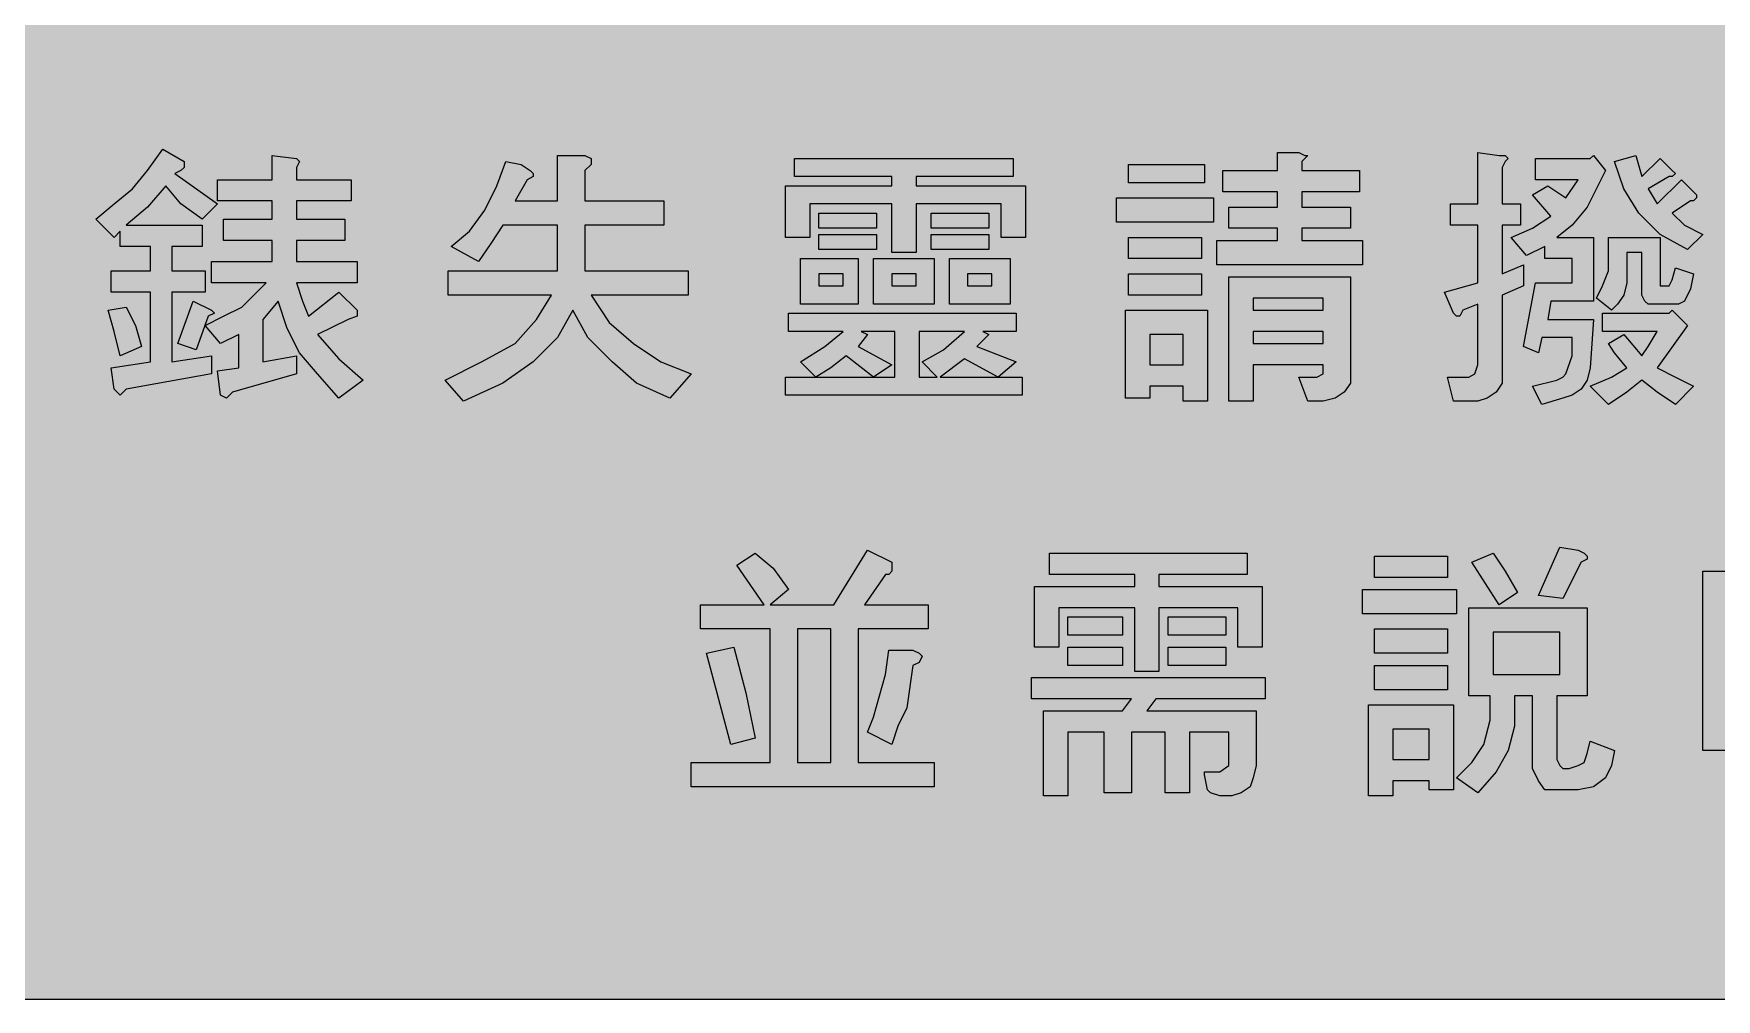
# Model space of a CAD drawing. Header units: metres. Extents: x 10 to 559, y 12 to 260.
# Drawn here: x 169.1 to 268.8, y 11.9 to 69.1 of the extents above; entities that cross this region are included whole.
import ezdxf

# ---------------------------------------------------------------- set-up
doc = ezdxf.new("R2010")
doc.units = ezdxf.units.M
doc.layers.add('FILL_FIREBRICK_C36B00', color=7, linetype='Continuous', true_color=0xc36b00)
doc.layers.add('FILL_WHITE_FFFFFF', color=7, linetype='Continuous', true_color=0xffffff)

msp = doc.modelspace()

# ---------------------------------------------------------------- hatches: boundary and pattern name
at = {"layer": 'FILL_FIREBRICK_C36B00', "true_color": 0xc36b00}
h = msp.add_hatch(color=7, dxfattribs=at)
h.dxf.hatch_style = 1
h.paths.add_polyline_path([(553.87, 259.79), (555.21, 259.38), (556.42, 258.71), (557.46, 257.76), (558.3, 256.72), (558.92, 255.51), (559.31, 254.17), (559.44, 252.72), (559.44, 18.9), (559.4, 17.71), (559.08, 16.38), (558.41, 15.05), (557.46, 13.86), (556.32, 12.94), (555.08, 12.33), (553.76, 11.99), (552.42, 11.88), (17.46, 11.88), (16.12, 11.99), (14.81, 12.33), (13.56, 12.94), (12.42, 13.86), (11.48, 15.03), (10.8, 16.31), (10.4, 17.63), (10.26, 18.9), (10.26, 252.72), (10.4, 254.07), (10.8, 255.42), (11.48, 256.66), (12.42, 257.76), (13.52, 258.71), (14.76, 259.38), (16.11, 259.79), (17.46, 259.92), (552.42, 259.92), (553.87, 259.79)])
at = {"layer": 'FILL_WHITE_FFFFFF', "true_color": 0xffffff}
h = msp.add_hatch(color=7, dxfattribs=at)
h.dxf.hatch_style = 1
h.paths.add_polyline_path([(173.88, 59.04), (174.96, 59.94), (175.86, 61.02), (176.76, 62.28), (178.02, 61.56), (178.02, 61.2), (177.84, 61.02), (177.48, 60.84), (180, 59.04), (179.1, 58.14), (177.84, 59.04), (176.94, 60.12), (175.86, 58.86), (174.6, 57.78), (179.1, 57.78), (179.1, 56.52), (177.3, 56.52), (177.3, 55.08), (179.28, 55.08), (179.28, 53.82), (177.3, 53.82), (177.3, 49.68), (179.64, 50.04), (179.64, 48.96), (174.6, 48.06), (174.42, 47.88), (174.24, 47.7), (173.88, 48.06), (173.7, 49.32), (176.04, 49.68), (176.04, 53.82), (173.7, 53.82), (173.7, 55.08), (176.04, 55.08), (176.04, 56.52), (174.24, 56.52), (174.24, 57.42), (173.88, 57.06), (172.8, 58.14), (173.88, 59.04)])
h = msp.add_hatch(color=7, dxfattribs=at)
h.dxf.hatch_style = 1
h.paths.add_polyline_path([(183.24, 60.48), (183.24, 61.92), (184.68, 61.74), (184.86, 61.56), (184.68, 61.2), (184.68, 60.48), (187.92, 60.48), (187.92, 59.22), (184.68, 59.22), (184.68, 58.14), (187.56, 58.14), (187.56, 56.88), (184.68, 56.88), (184.68, 55.62), (188.28, 55.62), (188.28, 54.36), (184.68, 54.36), (185.04, 53.28), (185.4, 52.38), (187.2, 53.82), (188.28, 52.74), (188.28, 52.38), (187.74, 52.2), (185.94, 51.3), (187.2, 49.86), (188.64, 48.6), (187.2, 47.52), (185.94, 48.96), (184.86, 50.22), (184.14, 51.66), (183.6, 53.28), (182.7, 52.2), (182.7, 49.68), (184.68, 50.04), (184.68, 48.96), (180.9, 47.88), (180.54, 47.52), (180.18, 47.7), (180, 49.14), (181.26, 49.32), (181.26, 51.3), (180.18, 50.76), (179.28, 51.84), (180.36, 52.38), (181.44, 52.92), (182.88, 54.36), (179.64, 54.36), (179.64, 55.62), (183.24, 55.62), (183.24, 56.88), (180.36, 56.88), (180.36, 58.14), (183.24, 58.14), (183.24, 59.22), (180, 59.22), (180, 60.48), (183.24, 60.48)])
h = msp.add_hatch(color=7, dxfattribs=at)
h.dxf.hatch_style = 1
h.paths.add_polyline_path([(198.54, 61.02), (198.72, 60.84), (198.72, 60.66), (198.36, 60.48), (197.64, 59.22), (200.16, 59.22), (200.16, 61.92), (201.78, 61.92), (202.14, 61.74), (202.14, 61.38), (201.78, 61.02), (201.78, 59.22), (206.46, 59.22), (206.46, 57.78), (201.78, 57.78), (201.78, 55.08), (207.9, 55.08), (207.9, 53.64), (202.14, 53.64), (203.22, 52.02), (204.66, 50.76), (206.28, 49.68), (208.08, 48.96), (206.82, 47.52), (204.84, 48.42), (203.4, 49.68), (201.96, 51.12), (201.06, 52.74), (200.16, 51.12), (198.72, 49.68), (196.92, 48.42), (194.58, 47.34), (193.5, 48.6), (195.66, 49.68), (197.64, 50.76), (198.9, 52.2), (199.8, 53.64), (193.68, 53.64), (193.68, 55.08), (200.16, 55.08), (200.16, 57.78), (196.92, 57.78), (196.2, 56.7), (195.48, 55.62), (193.86, 56.52), (194.94, 57.42), (195.84, 58.68), (196.56, 60.12), (197.1, 61.56), (198, 61.38), (198.54, 61.02)])
h = msp.add_hatch(color=7, dxfattribs=at)
h.dxf.hatch_style = 1
h.paths.add_polyline_path([(239.58, 61.02), (242.82, 61.02), (242.82, 62.1), (244.08, 62.1), (244.44, 61.92), (244.62, 61.92), (244.26, 61.56), (244.26, 61.02), (247.68, 61.02), (247.68, 59.76), (244.26, 59.76), (244.26, 58.86), (247.14, 58.86), (247.14, 57.6), (244.26, 57.6), (244.26, 56.88), (247.86, 56.88), (247.86, 55.44), (239.22, 55.44), (239.22, 56.88), (242.82, 56.88), (242.82, 57.6), (239.94, 57.6), (239.94, 58.86), (242.82, 58.86), (242.82, 59.76), (239.58, 59.76), (239.58, 61.02)])
h = msp.add_hatch(color=7, dxfattribs=at)
h.dxf.hatch_style = 1
h.paths.add_polyline_path([(255.96, 61.92), (256.32, 61.92), (256.5, 61.74), (256.32, 61.56), (256.14, 61.2), (256.14, 59.04), (257.22, 59.04), (257.22, 57.78), (256.14, 57.78), (256.14, 54.9), (257.4, 55.44), (257.4, 54.18), (256.14, 53.64), (256.14, 48.42), (255.78, 47.88), (255.24, 47.52), (254.7, 47.34), (253.26, 47.34), (252.9, 48.78), (254.16, 48.78), (254.52, 48.96), (254.7, 49.5), (254.7, 53.1), (253.8, 52.74), (253.62, 52.38), (253.44, 52.38), (253.26, 52.56), (252.72, 53.82), (254.7, 54.36), (254.7, 57.78), (253.08, 57.78), (253.08, 59.04), (254.7, 59.04), (254.7, 62.1), (255.96, 61.92)])
h = msp.add_hatch(color=7, dxfattribs=at)
h.dxf.hatch_style = 1
h.paths.add_polyline_path([(261.36, 61.74), (261.54, 61.92), (262.26, 61.02), (261.18, 58.86), (260.28, 57.78), (259.38, 57.06), (261.54, 57.06), (261.54, 53.28), (259.02, 53.28), (258.84, 52.2), (261.54, 52.2), (261.36, 49.32), (261.18, 48.6), (260.82, 48.06), (260.28, 47.7), (259.74, 47.52), (258.48, 47.16), (257.94, 48.24), (259.38, 48.6), (259.74, 48.78), (259.92, 48.96), (260.28, 50.04), (260.28, 51.12), (258.48, 51.12), (258.3, 50.22), (257.4, 50.58), (258.12, 54.36), (260.28, 54.36), (260.28, 55.8), (258.66, 55.8), (258.66, 56.52), (257.58, 55.98), (256.68, 57.06), (257.94, 57.6), (259.02, 58.32), (257.94, 59.58), (258.84, 60.12), (259.92, 59.4), (260.64, 60.48), (258.12, 60.48), (258.12, 61.74), (261.36, 61.74)])
h = msp.add_hatch(color=7, dxfattribs=at)
h.dxf.hatch_style = 1
h.paths.add_polyline_path([(264.42, 60.66), (265.5, 61.74), (266.22, 61.02), (266.4, 60.84), (266.22, 60.66), (266.04, 60.66), (264.78, 59.94), (265.32, 59.04), (266.76, 60.48), (267.48, 59.76), (267.66, 59.58), (267.66, 59.4), (267.48, 59.22), (267.3, 59.22), (266.22, 58.5), (266.94, 57.78), (268.02, 57.24), (267.12, 56.34), (265.5, 57.24), (264.24, 58.5), (263.34, 59.94), (262.8, 61.56), (264.06, 61.92), (264.42, 60.66)])
h = msp.add_hatch(color=7, dxfattribs=at)
h.dxf.hatch_style = 1
h.paths.add_polyline_path([(227.16, 61.74), (227.16, 60.66), (221.4, 60.66), (221.4, 60.12), (227.88, 60.12), (227.88, 57.06), (226.44, 57.06), (226.44, 59.04), (221.4, 59.04), (221.4, 56.16), (219.96, 56.16), (219.96, 59.04), (215.1, 59.04), (215.1, 57.06), (213.66, 57.06), (213.66, 60.12), (219.96, 60.12), (219.96, 60.66), (214.2, 60.66), (214.2, 61.74), (227.16, 61.74)])
h = msp.add_hatch(color=7, dxfattribs=at)
h.dxf.hatch_style = 1
h.paths.add_polyline_path([(238.5, 61.38), (238.5, 60.3), (234, 60.3), (234, 61.38), (238.5, 61.38)])
h = msp.add_hatch(color=7, dxfattribs=at)
h.dxf.hatch_style = 1
h.paths.add_polyline_path([(239.04, 59.4), (239.04, 57.96), (233.28, 57.96), (233.28, 59.4), (239.04, 59.4)])
h = msp.add_hatch(color=7, dxfattribs=at)
h.dxf.hatch_style = 1
h.paths.add_polyline_path([(219.06, 58.5), (219.06, 57.6), (215.64, 57.6), (215.64, 58.5), (219.06, 58.5)])
h = msp.add_hatch(color=7, dxfattribs=at)
h.dxf.hatch_style = 1
h.paths.add_polyline_path([(225.72, 58.5), (225.72, 57.6), (222.3, 57.6), (222.3, 58.5), (225.72, 58.5)])
h = msp.add_hatch(color=7, dxfattribs=at)
h.dxf.hatch_style = 1
h.paths.add_polyline_path([(219.06, 57.24), (219.06, 56.34), (215.64, 56.34), (215.64, 57.24), (219.06, 57.24)])
h = msp.add_hatch(color=7, dxfattribs=at)
h.dxf.hatch_style = 1
h.paths.add_polyline_path([(225.72, 57.24), (225.72, 56.34), (222.3, 56.34), (222.3, 57.24), (225.72, 57.24)])
h = msp.add_hatch(color=7, dxfattribs=at)
h.dxf.hatch_style = 1
h.paths.add_polyline_path([(238.32, 57.06), (238.32, 55.8), (234, 55.8), (234, 57.06), (238.32, 57.06)])
h = msp.add_hatch(color=7, dxfattribs=at)
h.dxf.hatch_style = 1
h.paths.add_polyline_path([(265.5, 54.54), (265.5, 54.18), (266.04, 54.18), (266.22, 54.54), (266.4, 55.26), (267.48, 54.9), (267.3, 54), (266.94, 53.28), (266.58, 53.1), (264.78, 53.1), (264.6, 53.28), (264.42, 53.64), (264.42, 56.16), (263.52, 56.16), (263.52, 54.36), (263.34, 53.64), (262.98, 53.1), (262.62, 52.74), (261.72, 53.46), (262.08, 54.18), (262.44, 55.08), (262.44, 57.06), (265.5, 57.06), (265.5, 54.54)])
h = msp.add_hatch(color=7, dxfattribs=at)
h.dxf.hatch_style = 1
h.paths.add_polyline_path([(217.98, 53.1), (214.56, 53.1), (214.56, 55.8), (217.98, 55.8), (217.98, 53.1)])
h.paths.add_polyline_path([(217.08, 54.9), (215.64, 54.9), (215.64, 54.18), (217.08, 54.18), (217.08, 54.9)], flags=16)
h = msp.add_hatch(color=7, dxfattribs=at)
h.dxf.hatch_style = 1
h.paths.add_polyline_path([(222.48, 53.1), (218.88, 53.1), (218.88, 55.8), (222.48, 55.8), (222.48, 53.1)])
h.paths.add_polyline_path([(221.4, 54.9), (219.96, 54.9), (219.96, 54.18), (221.4, 54.18), (221.4, 54.9)], flags=16)
h = msp.add_hatch(color=7, dxfattribs=at)
h.dxf.hatch_style = 1
h.paths.add_polyline_path([(226.98, 53.1), (223.38, 53.1), (223.38, 55.8), (226.98, 55.8), (226.98, 53.1)])
h.paths.add_polyline_path([(225.9, 54.9), (224.46, 54.9), (224.46, 54.18), (225.9, 54.18), (225.9, 54.9)], flags=16)
h = msp.add_hatch(color=7, dxfattribs=at)
h.dxf.hatch_style = 1
h.paths.add_polyline_path([(238.32, 54.9), (238.32, 53.64), (234, 53.64), (234, 54.9), (238.32, 54.9)])
h = msp.add_hatch(color=7, dxfattribs=at)
h.dxf.hatch_style = 1
h.paths.add_polyline_path([(247.14, 48.42), (246.78, 47.88), (246.24, 47.52), (245.52, 47.34), (244.62, 47.34), (244.08, 48.78), (245.16, 48.78), (245.52, 48.96), (245.52, 49.5), (241.38, 49.5), (241.38, 47.34), (239.94, 47.34), (239.94, 54.72), (247.14, 54.72), (247.14, 48.42)])
h.paths.add_polyline_path([(241.38, 53.46), (241.38, 52.74), (245.52, 52.74), (245.52, 53.46), (241.38, 53.46)], flags=16)
h.paths.add_polyline_path([(245.52, 51.48), (241.38, 51.48), (241.38, 50.76), (245.52, 50.76), (245.52, 51.48)], flags=16)
h = msp.add_hatch(color=7, dxfattribs=at)
h.dxf.hatch_style = 1
h.paths.add_polyline_path([(175.14, 51.84), (175.5, 50.58), (174.24, 50.04), (173.88, 51.48), (173.52, 52.74), (174.6, 52.92), (175.14, 51.84)])
h = msp.add_hatch(color=7, dxfattribs=at)
h.dxf.hatch_style = 1
h.paths.add_polyline_path([(178.56, 53.28), (179.64, 52.74), (179.82, 52.56), (179.46, 52.38), (178.74, 50.4), (177.66, 50.76), (178.56, 53.28)])
h = msp.add_hatch(color=7, dxfattribs=at)
h.dxf.hatch_style = 1
h.paths.add_polyline_path([(227.7, 47.7), (213.66, 47.7), (213.66, 48.78), (215.46, 48.78), (214.56, 49.68), (216, 50.58), (217.08, 51.48), (213.84, 51.48), (213.84, 52.56), (227.34, 52.56), (227.34, 51.48), (225.36, 51.48), (225.72, 51.3), (225, 50.58), (227.34, 49.68), (226.26, 48.78), (227.7, 48.78), (227.7, 47.7)])
h.paths.add_polyline_path([(218.88, 48.78), (217.26, 50.04), (216.36, 49.32), (215.46, 48.78), (218.88, 48.78)], flags=16)
h.paths.add_polyline_path([(220.14, 48.78), (220.14, 51.48), (218.16, 51.48), (218.52, 51.3), (217.98, 50.58), (219.96, 49.5), (218.88, 48.78), (220.14, 48.78)], flags=16)
h.paths.add_polyline_path([(224.28, 49.86), (222.84, 48.78), (226.26, 48.78), (224.28, 49.86)], flags=16)
h.paths.add_polyline_path([(223.02, 50.4), (224.28, 51.48), (221.58, 51.48), (221.58, 48.78), (222.66, 48.78), (221.76, 49.68), (223.02, 50.4)], flags=16)
h = msp.add_hatch(color=7, dxfattribs=at)
h.dxf.hatch_style = 1
h.paths.add_polyline_path([(238.68, 52.74), (238.68, 47.34), (237.24, 47.34), (237.24, 48.24), (235.26, 48.24), (235.26, 47.52), (233.82, 47.52), (233.82, 52.74), (238.68, 52.74)])
h.paths.add_polyline_path([(237.24, 51.3), (235.26, 51.3), (235.26, 49.5), (237.24, 49.5), (237.24, 51.3)], flags=16)
h = msp.add_hatch(color=7, dxfattribs=at)
h.dxf.hatch_style = 1
h.paths.add_polyline_path([(266.04, 52.56), (266.22, 52.74), (267.12, 51.84), (265.32, 49.32), (266.4, 48.78), (267.48, 48.24), (266.4, 47.16), (265.32, 47.88), (264.42, 48.6), (263.52, 47.88), (262.44, 47.16), (261.36, 48.24), (262.62, 48.78), (263.52, 49.32), (262.8, 50.22), (262.44, 50.76), (263.34, 51.3), (264.42, 50.04), (264.78, 50.58), (265.32, 51.48), (262.08, 51.48), (262.08, 52.56), (266.04, 52.56)])
h = msp.add_hatch(color=7, dxfattribs=at)
h.dxf.hatch_style = 1
h.paths.add_polyline_path([(210.78, 37.62), (211.86, 38.34), (212.94, 37.44), (213.84, 36.18), (212.76, 35.28), (216.54, 35.28), (218.52, 38.52), (219.96, 37.8), (219.96, 37.26), (219.78, 37.08), (219.6, 37.08), (218.34, 35.28), (222.12, 35.28), (222.12, 33.84), (217.98, 33.84), (217.98, 25.92), (222.48, 25.92), (222.48, 24.48), (208.08, 24.48), (208.08, 25.92), (212.76, 25.92), (212.76, 33.84), (208.62, 33.84), (208.62, 35.28), (212.4, 35.28), (210.78, 37.62)])
h.paths.add_polyline_path([(216.36, 33.84), (214.38, 33.84), (214.38, 25.92), (216.36, 25.92), (216.36, 33.84)], flags=16)
h = msp.add_hatch(color=7, dxfattribs=at)
h.dxf.hatch_style = 1
h.paths.add_polyline_path([(241.92, 36.36), (241.92, 32.76), (240.48, 32.76), (240.48, 35.1), (235.8, 35.1), (235.8, 31.32), (234.36, 31.32), (234.36, 35.1), (229.86, 35.1), (229.86, 32.76), (228.42, 32.76), (228.42, 36.36), (234.36, 36.36), (234.36, 37.08), (229.32, 37.08), (229.32, 38.34), (241.02, 38.34), (241.02, 37.08), (235.8, 37.08), (235.8, 36.36), (241.92, 36.36)])
h = msp.add_hatch(color=7, dxfattribs=at)
h.dxf.hatch_style = 1
h.paths.add_polyline_path([(252.9, 38.16), (252.9, 36.9), (248.58, 36.9), (248.58, 38.16), (252.9, 38.16)])
h = msp.add_hatch(color=7, dxfattribs=at)
h.dxf.hatch_style = 1
h.paths.add_polyline_path([(254.34, 37.8), (255.6, 38.34), (256.32, 37.26), (257.04, 36), (255.96, 35.28), (254.34, 37.8)])
h = msp.add_hatch(color=7, dxfattribs=at)
h.dxf.hatch_style = 1
h.paths.add_polyline_path([(259.56, 38.7), (260.64, 38.52), (261, 38.34), (261.18, 38.16), (261.18, 37.98), (260.82, 37.8), (259.74, 35.64), (258.3, 35.82), (259.56, 38.7)])
h = msp.add_hatch(color=7, dxfattribs=at)
h.dxf.hatch_style = 1
h.paths.add_polyline_path([(272.16, 27.72), (272.16, 28.08), (269.46, 28.08), (269.46, 26.64), (268.02, 26.64), (268.02, 37.26), (273.6, 37.26), (273.6, 27.72), (272.16, 27.72)])
h.paths.add_polyline_path([(269.46, 36), (269.46, 33.48), (272.16, 33.48), (272.16, 36), (269.46, 36)], flags=16)
h.paths.add_polyline_path([(272.16, 32.22), (269.46, 32.22), (269.46, 29.52), (272.16, 29.52), (272.16, 32.22)], flags=16)
h = msp.add_hatch(color=7, dxfattribs=at)
h.dxf.hatch_style = 1
h.paths.add_polyline_path([(253.44, 36.18), (253.44, 34.74), (247.86, 34.74), (247.86, 36.18), (253.44, 36.18)])
h = msp.add_hatch(color=7, dxfattribs=at)
h.dxf.hatch_style = 1
h.paths.add_polyline_path([(261.18, 35.1), (261.18, 29.88), (259.38, 29.88), (259.38, 26.1), (259.56, 25.74), (259.74, 25.56), (260.1, 25.56), (260.64, 25.74), (261, 25.92), (261.18, 26.46), (261.36, 27.18), (262.8, 26.64), (262.62, 25.74), (262.26, 25.02), (261.54, 24.48), (260.64, 24.3), (258.66, 24.3), (258.3, 24.84), (257.94, 25.56), (257.94, 29.88), (256.86, 29.88), (256.86, 28.08), (256.5, 26.64), (255.78, 25.38), (254.7, 24.12), (253.44, 25.02), (254.34, 25.92), (255.06, 27), (255.42, 28.44), (255.42, 29.88), (254.16, 29.88), (254.16, 35.1), (261.18, 35.1)])
h.paths.add_polyline_path([(259.56, 33.66), (255.6, 33.66), (255.6, 31.14), (259.56, 31.14), (259.56, 33.66)], flags=16)
h = msp.add_hatch(color=7, dxfattribs=at)
h.dxf.hatch_style = 1
h.paths.add_polyline_path([(233.64, 34.56), (233.64, 33.48), (230.4, 33.48), (230.4, 34.56), (233.64, 34.56)])
h = msp.add_hatch(color=7, dxfattribs=at)
h.dxf.hatch_style = 1
h.paths.add_polyline_path([(239.76, 34.56), (239.76, 33.48), (236.34, 33.48), (236.34, 34.56), (239.76, 34.56)])
h = msp.add_hatch(color=7, dxfattribs=at)
h.dxf.hatch_style = 1
h.paths.add_polyline_path([(252.9, 33.84), (252.9, 32.4), (248.58, 32.4), (248.58, 33.84), (252.9, 33.84)])
h = msp.add_hatch(color=7, dxfattribs=at)
h.dxf.hatch_style = 1
h.paths.add_polyline_path([(211.32, 30.06), (211.86, 27.36), (210.42, 27), (208.98, 32.4), (210.6, 32.76), (211.32, 30.06)])
h = msp.add_hatch(color=7, dxfattribs=at)
h.dxf.hatch_style = 1
h.paths.add_polyline_path([(218.88, 28.62), (219.6, 31.14), (219.78, 32.58), (221.22, 32.58), (221.58, 32.4), (221.76, 32.22), (221.58, 31.86), (221.22, 31.68), (220.86, 29.16), (220.32, 28.08), (219.96, 27), (218.52, 27.72), (218.88, 28.62)])
h = msp.add_hatch(color=7, dxfattribs=at)
h.dxf.hatch_style = 1
h.paths.add_polyline_path([(233.64, 32.76), (233.64, 31.68), (230.4, 31.68), (230.4, 32.76), (233.64, 32.76)])
h = msp.add_hatch(color=7, dxfattribs=at)
h.dxf.hatch_style = 1
h.paths.add_polyline_path([(239.76, 32.76), (239.76, 31.68), (236.34, 31.68), (236.34, 32.76), (239.76, 32.76)])
h = msp.add_hatch(color=7, dxfattribs=at)
h.dxf.hatch_style = 1
h.paths.add_polyline_path([(242.1, 29.7), (235.62, 29.7), (235.08, 28.98), (241.56, 28.98), (241.56, 25.74), (241.38, 25.02), (241.2, 24.48), (240.66, 24.12), (240.12, 23.94), (239.4, 23.94), (238.86, 24.12), (238.68, 24.3), (238.5, 25.2), (238.5, 25.38), (239.4, 25.38), (239.94, 25.74), (239.94, 27.72), (237.6, 27.72), (237.6, 24.12), (236.16, 24.12), (236.16, 27.72), (234.18, 27.72), (234.18, 24.12), (232.56, 24.12), (232.56, 27.72), (230.4, 27.72), (230.4, 23.94), (228.96, 23.94), (228.96, 28.98), (233.64, 28.98), (234.18, 29.7), (228.24, 29.7), (228.24, 30.96), (242.1, 30.96), (242.1, 29.7)])
h = msp.add_hatch(color=7, dxfattribs=at)
h.dxf.hatch_style = 1
h.paths.add_polyline_path([(252.9, 31.68), (252.9, 30.24), (248.58, 30.24), (248.58, 31.68), (252.9, 31.68)])
h = msp.add_hatch(color=7, dxfattribs=at)
h.dxf.hatch_style = 1
h.paths.add_polyline_path([(253.26, 29.34), (253.26, 24.3), (251.82, 24.3), (251.82, 24.84), (249.66, 24.84), (249.66, 23.94), (248.22, 23.94), (248.22, 29.34), (253.26, 29.34)])
h.paths.add_polyline_path([(251.82, 27.9), (249.66, 27.9), (249.66, 26.1), (251.82, 26.1), (251.82, 27.9)], flags=16)

# ---------------------------------------------------------------- linework, layer by layer
at = {"layer": 'FILL_FIREBRICK_C36B00', "lineweight": 0, "true_color": 0xc36b00}
msp.add_lwpolyline([(552.42, 11.88), (17.46, 11.88), (16.12, 11.99), (14.81, 12.33), (13.56, 12.94), (12.42, 13.86), (11.48, 15.03), (10.8, 16.31), (10.4, 17.63), (10.26, 18.9), (10.26, 252.72), (10.4, 254.07), (10.8, 255.42), (11.48, 256.66), (12.42, 257.76), (13.52, 258.71), (14.76, 259.38), (16.11, 259.79), (17.46, 259.92), (552.42, 259.92)], dxfattribs=at)
at = {"layer": 'FILL_WHITE_FFFFFF', "lineweight": 0, "true_color": 0xffffff}
for points in [[(173.88, 59.04), (174.96, 59.94), (175.86, 61.02), (176.76, 62.28), (178.02, 61.56), (178.02, 61.2), (177.84, 61.02), (177.48, 60.84), (180, 59.04), (179.1, 58.14), (177.84, 59.04), (176.94, 60.12), (175.86, 58.86), (174.6, 57.78), (179.1, 57.78), (179.1, 56.52), (177.3, 56.52), (177.3, 55.08), (179.28, 55.08), (179.28, 53.82), (177.3, 53.82), (177.3, 49.68), (179.64, 50.04), (179.64, 48.96), (174.6, 48.06), (174.42, 47.88), (174.24, 47.7), (173.88, 48.06), (173.7, 49.32), (176.04, 49.68), (176.04, 53.82), (173.7, 53.82), (173.7, 55.08), (176.04, 55.08), (176.04, 56.52), (174.24, 56.52), (174.24, 57.42), (173.88, 57.06), (172.8, 58.14)], [(183.24, 60.48), (183.24, 61.92), (184.68, 61.74), (184.86, 61.56), (184.68, 61.2), (184.68, 60.48), (187.92, 60.48), (187.92, 59.22), (184.68, 59.22), (184.68, 58.14), (187.56, 58.14), (187.56, 56.88), (184.68, 56.88), (184.68, 55.62), (188.28, 55.62), (188.28, 54.36), (184.68, 54.36), (185.04, 53.28), (185.4, 52.38), (187.2, 53.82), (188.28, 52.74), (188.28, 52.38), (187.74, 52.2), (185.94, 51.3), (187.2, 49.86), (188.64, 48.6), (187.2, 47.52), (185.94, 48.96), (184.86, 50.22), (184.14, 51.66), (183.6, 53.28), (182.7, 52.2), (182.7, 49.68), (184.68, 50.04), (184.68, 48.96), (180.9, 47.88), (180.54, 47.52), (180.18, 47.7), (180, 49.14), (181.26, 49.32), (181.26, 51.3), (180.18, 50.76), (179.28, 51.84), (180.36, 52.38), (181.44, 52.92), (182.88, 54.36), (179.64, 54.36), (179.64, 55.62), (183.24, 55.62), (183.24, 56.88), (180.36, 56.88), (180.36, 58.14), (183.24, 58.14), (183.24, 59.22), (180, 59.22), (180, 60.48)], [(198.54, 61.02), (198.72, 60.84), (198.72, 60.66), (198.36, 60.48), (197.64, 59.22), (200.16, 59.22), (200.16, 61.92), (201.78, 61.92), (202.14, 61.74), (202.14, 61.38), (201.78, 61.02), (201.78, 59.22), (206.46, 59.22), (206.46, 57.78), (201.78, 57.78), (201.78, 55.08), (207.9, 55.08), (207.9, 53.64), (202.14, 53.64), (203.22, 52.02), (204.66, 50.76), (206.28, 49.68), (208.08, 48.96), (206.82, 47.52), (204.84, 48.42), (203.4, 49.68), (201.96, 51.12), (201.06, 52.74), (200.16, 51.12), (198.72, 49.68), (196.92, 48.42), (194.58, 47.34), (193.5, 48.6), (195.66, 49.68), (197.64, 50.76), (198.9, 52.2), (199.8, 53.64), (193.68, 53.64), (193.68, 55.08), (200.16, 55.08), (200.16, 57.78), (196.92, 57.78), (196.2, 56.7), (195.48, 55.62), (193.86, 56.52), (194.94, 57.42), (195.84, 58.68), (196.56, 60.12), (197.1, 61.56), (198, 61.38)], [(239.58, 61.02), (242.82, 61.02), (242.82, 62.1), (244.08, 62.1), (244.44, 61.92), (244.62, 61.92), (244.26, 61.56), (244.26, 61.02), (247.68, 61.02), (247.68, 59.76), (244.26, 59.76), (244.26, 58.86), (247.14, 58.86), (247.14, 57.6), (244.26, 57.6), (244.26, 56.88), (247.86, 56.88), (247.86, 55.44), (239.22, 55.44), (239.22, 56.88), (242.82, 56.88), (242.82, 57.6), (239.94, 57.6), (239.94, 58.86), (242.82, 58.86), (242.82, 59.76), (239.58, 59.76)], [(255.96, 61.92), (256.32, 61.92), (256.5, 61.74), (256.32, 61.56), (256.14, 61.2), (256.14, 59.04), (257.22, 59.04), (257.22, 57.78), (256.14, 57.78), (256.14, 54.9), (257.4, 55.44), (257.4, 54.18), (256.14, 53.64), (256.14, 48.42), (255.78, 47.88), (255.24, 47.52), (254.7, 47.34), (253.26, 47.34), (252.9, 48.78), (254.16, 48.78), (254.52, 48.96), (254.7, 49.5), (254.7, 53.1), (253.8, 52.74), (253.62, 52.38), (253.44, 52.38), (253.26, 52.56), (252.72, 53.82), (254.7, 54.36), (254.7, 57.78), (253.08, 57.78), (253.08, 59.04), (254.7, 59.04), (254.7, 62.1)], [(261.36, 61.74), (261.54, 61.92), (262.26, 61.02), (261.18, 58.86), (260.28, 57.78), (259.38, 57.06), (261.54, 57.06), (261.54, 53.28), (259.02, 53.28), (258.84, 52.2), (261.54, 52.2), (261.36, 49.32), (261.18, 48.6), (260.82, 48.06), (260.28, 47.7), (259.74, 47.52), (258.48, 47.16), (257.94, 48.24), (259.38, 48.6), (259.74, 48.78), (259.92, 48.96), (260.28, 50.04), (260.28, 51.12), (258.48, 51.12), (258.3, 50.22), (257.4, 50.58), (258.12, 54.36), (260.28, 54.36), (260.28, 55.8), (258.66, 55.8), (258.66, 56.52), (257.58, 55.98), (256.68, 57.06), (257.94, 57.6), (259.02, 58.32), (257.94, 59.58), (258.84, 60.12), (259.92, 59.4), (260.64, 60.48), (258.12, 60.48), (258.12, 61.74)], [(264.42, 60.66), (265.5, 61.74), (266.22, 61.02), (266.4, 60.84), (266.22, 60.66), (266.04, 60.66), (264.78, 59.94), (265.32, 59.04), (266.76, 60.48), (267.48, 59.76), (267.66, 59.58), (267.66, 59.4), (267.48, 59.22), (267.3, 59.22), (266.22, 58.5), (266.94, 57.78), (268.02, 57.24), (267.12, 56.34), (265.5, 57.24), (264.24, 58.5), (263.34, 59.94), (262.8, 61.56), (264.06, 61.92)], [(227.16, 61.74), (227.16, 60.66), (221.4, 60.66), (221.4, 60.12), (227.88, 60.12), (227.88, 57.06), (226.44, 57.06), (226.44, 59.04), (221.4, 59.04), (221.4, 56.16), (219.96, 56.16), (219.96, 59.04), (215.1, 59.04), (215.1, 57.06), (213.66, 57.06), (213.66, 60.12), (219.96, 60.12), (219.96, 60.66), (214.2, 60.66), (214.2, 61.74)], [(238.5, 61.38), (238.5, 60.3), (234, 60.3), (234, 61.38)], [(239.04, 59.4), (239.04, 57.96), (233.28, 57.96), (233.28, 59.4)], [(219.06, 58.5), (219.06, 57.6), (215.64, 57.6), (215.64, 58.5)], [(225.72, 58.5), (225.72, 57.6), (222.3, 57.6), (222.3, 58.5)], [(219.06, 57.24), (219.06, 56.34), (215.64, 56.34), (215.64, 57.24)], [(225.72, 57.24), (225.72, 56.34), (222.3, 56.34), (222.3, 57.24)], [(238.32, 57.06), (238.32, 55.8), (234, 55.8), (234, 57.06)], [(265.5, 54.54), (265.5, 54.18), (266.04, 54.18), (266.22, 54.54), (266.4, 55.26), (267.48, 54.9), (267.3, 54), (266.94, 53.28), (266.58, 53.1), (264.78, 53.1), (264.6, 53.28), (264.42, 53.64), (264.42, 56.16), (263.52, 56.16), (263.52, 54.36), (263.34, 53.64), (262.98, 53.1), (262.62, 52.74), (261.72, 53.46), (262.08, 54.18), (262.44, 55.08), (262.44, 57.06), (265.5, 57.06)], [(217.98, 53.1), (214.56, 53.1), (214.56, 55.8), (217.98, 55.8)], [(217.08, 54.9), (215.64, 54.9), (215.64, 54.18), (217.08, 54.18)], [(222.48, 53.1), (218.88, 53.1), (218.88, 55.8), (222.48, 55.8)], [(221.4, 54.9), (219.96, 54.9), (219.96, 54.18), (221.4, 54.18)], [(226.98, 53.1), (223.38, 53.1), (223.38, 55.8), (226.98, 55.8)], [(225.9, 54.9), (224.46, 54.9), (224.46, 54.18), (225.9, 54.18)], [(238.32, 54.9), (238.32, 53.64), (234, 53.64), (234, 54.9)], [(247.14, 48.42), (246.78, 47.88), (246.24, 47.52), (245.52, 47.34), (244.62, 47.34), (244.08, 48.78), (245.16, 48.78), (245.52, 48.96), (245.52, 49.5), (241.38, 49.5), (241.38, 47.34), (239.94, 47.34), (239.94, 54.72), (247.14, 54.72)], [(175.14, 51.84), (175.5, 50.58), (174.24, 50.04), (173.88, 51.48), (173.52, 52.74), (174.6, 52.92)], [(178.56, 53.28), (179.64, 52.74), (179.82, 52.56), (179.46, 52.38), (178.74, 50.4), (177.66, 50.76)], [(241.38, 53.46), (241.38, 52.74), (245.52, 52.74), (245.52, 53.46)], [(227.7, 47.7), (213.66, 47.7), (213.66, 48.78), (215.46, 48.78), (214.56, 49.68), (216, 50.58), (217.08, 51.48), (213.84, 51.48), (213.84, 52.56), (227.34, 52.56), (227.34, 51.48), (225.36, 51.48), (225.72, 51.3), (225, 50.58), (227.34, 49.68), (226.26, 48.78), (227.7, 48.78)], [(238.68, 52.74), (238.68, 47.34), (237.24, 47.34), (237.24, 48.24), (235.26, 48.24), (235.26, 47.52), (233.82, 47.52), (233.82, 52.74)], [(266.04, 52.56), (266.22, 52.74), (267.12, 51.84), (265.32, 49.32), (266.4, 48.78), (267.48, 48.24), (266.4, 47.16), (265.32, 47.88), (264.42, 48.6), (263.52, 47.88), (262.44, 47.16), (261.36, 48.24), (262.62, 48.78), (263.52, 49.32), (262.8, 50.22), (262.44, 50.76), (263.34, 51.3), (264.42, 50.04), (264.78, 50.58), (265.32, 51.48), (262.08, 51.48), (262.08, 52.56)], [(220.14, 48.78), (220.14, 51.48), (218.16, 51.48), (218.52, 51.3), (217.98, 50.58), (219.96, 49.5), (218.88, 48.78)], [(223.02, 50.4), (224.28, 51.48), (221.58, 51.48), (221.58, 48.78), (222.66, 48.78), (221.76, 49.68)], [(237.24, 51.3), (235.26, 51.3), (235.26, 49.5), (237.24, 49.5)], [(245.52, 51.48), (241.38, 51.48), (241.38, 50.76), (245.52, 50.76)], [(218.88, 48.78), (217.26, 50.04), (216.36, 49.32), (215.46, 48.78)], [(224.28, 49.86), (222.84, 48.78), (226.26, 48.78)], [(210.78, 37.62), (211.86, 38.34), (212.94, 37.44), (213.84, 36.18), (212.76, 35.28), (216.54, 35.28), (218.52, 38.52), (219.96, 37.8), (219.96, 37.26), (219.78, 37.08), (219.6, 37.08), (218.34, 35.28), (222.12, 35.28), (222.12, 33.84), (217.98, 33.84), (217.98, 25.92), (222.48, 25.92), (222.48, 24.48), (208.08, 24.48), (208.08, 25.92), (212.76, 25.92), (212.76, 33.84), (208.62, 33.84), (208.62, 35.28), (212.4, 35.28)], [(241.92, 36.36), (241.92, 32.76), (240.48, 32.76), (240.48, 35.1), (235.8, 35.1), (235.8, 31.32), (234.36, 31.32), (234.36, 35.1), (229.86, 35.1), (229.86, 32.76), (228.42, 32.76), (228.42, 36.36), (234.36, 36.36), (234.36, 37.08), (229.32, 37.08), (229.32, 38.34), (241.02, 38.34), (241.02, 37.08), (235.8, 37.08), (235.8, 36.36)], [(252.9, 38.16), (252.9, 36.9), (248.58, 36.9), (248.58, 38.16)], [(254.34, 37.8), (255.6, 38.34), (256.32, 37.26), (257.04, 36), (255.96, 35.28)], [(259.56, 38.7), (260.64, 38.52), (261, 38.34), (261.18, 38.16), (261.18, 37.98), (260.82, 37.8), (259.74, 35.64), (258.3, 35.82)], [(272.16, 27.72), (272.16, 28.08), (269.46, 28.08), (269.46, 26.64), (268.02, 26.64), (268.02, 37.26), (273.6, 37.26), (273.6, 27.72)], [(253.44, 36.18), (253.44, 34.74), (247.86, 34.74), (247.86, 36.18)], [(261.18, 35.1), (261.18, 29.88), (259.38, 29.88), (259.38, 26.1), (259.56, 25.74), (259.74, 25.56), (260.1, 25.56), (260.64, 25.74), (261, 25.92), (261.18, 26.46), (261.36, 27.18), (262.8, 26.64), (262.62, 25.74), (262.26, 25.02), (261.54, 24.48), (260.64, 24.3), (258.66, 24.3), (258.3, 24.84), (257.94, 25.56), (257.94, 29.88), (256.86, 29.88), (256.86, 28.08), (256.5, 26.64), (255.78, 25.38), (254.7, 24.12), (253.44, 25.02), (254.34, 25.92), (255.06, 27), (255.42, 28.44), (255.42, 29.88), (254.16, 29.88), (254.16, 35.1)], [(233.64, 34.56), (233.64, 33.48), (230.4, 33.48), (230.4, 34.56)], [(239.76, 34.56), (239.76, 33.48), (236.34, 33.48), (236.34, 34.56)], [(216.36, 33.84), (214.38, 33.84), (214.38, 25.92), (216.36, 25.92)], [(252.9, 33.84), (252.9, 32.4), (248.58, 32.4), (248.58, 33.84)], [(259.56, 33.66), (255.6, 33.66), (255.6, 31.14), (259.56, 31.14)], [(211.32, 30.06), (211.86, 27.36), (210.42, 27), (208.98, 32.4), (210.6, 32.76)], [(218.88, 28.62), (219.6, 31.14), (219.78, 32.58), (221.22, 32.58), (221.58, 32.4), (221.76, 32.22), (221.58, 31.86), (221.22, 31.68), (220.86, 29.16), (220.32, 28.08), (219.96, 27), (218.52, 27.72)], [(233.64, 32.76), (233.64, 31.68), (230.4, 31.68), (230.4, 32.76)], [(239.76, 32.76), (239.76, 31.68), (236.34, 31.68), (236.34, 32.76)], [(242.1, 29.7), (235.62, 29.7), (235.08, 28.98), (241.56, 28.98), (241.56, 25.74), (241.38, 25.02), (241.2, 24.48), (240.66, 24.12), (240.12, 23.94), (239.4, 23.94), (238.86, 24.12), (238.68, 24.3), (238.5, 25.2), (238.5, 25.38), (239.4, 25.38), (239.94, 25.74), (239.94, 27.72), (237.6, 27.72), (237.6, 24.12), (236.16, 24.12), (236.16, 27.72), (234.18, 27.72), (234.18, 24.12), (232.56, 24.12), (232.56, 27.72), (230.4, 27.72), (230.4, 23.94), (228.96, 23.94), (228.96, 28.98), (233.64, 28.98), (234.18, 29.7), (228.24, 29.7), (228.24, 30.96), (242.1, 30.96)], [(252.9, 31.68), (252.9, 30.24), (248.58, 30.24), (248.58, 31.68)], [(253.26, 29.34), (253.26, 24.3), (251.82, 24.3), (251.82, 24.84), (249.66, 24.84), (249.66, 23.94), (248.22, 23.94), (248.22, 29.34)], [(251.82, 27.9), (249.66, 27.9), (249.66, 26.1), (251.82, 26.1)]]:
    msp.add_lwpolyline(points, close=True, dxfattribs=at)

doc.saveas('drawing.dxf')
